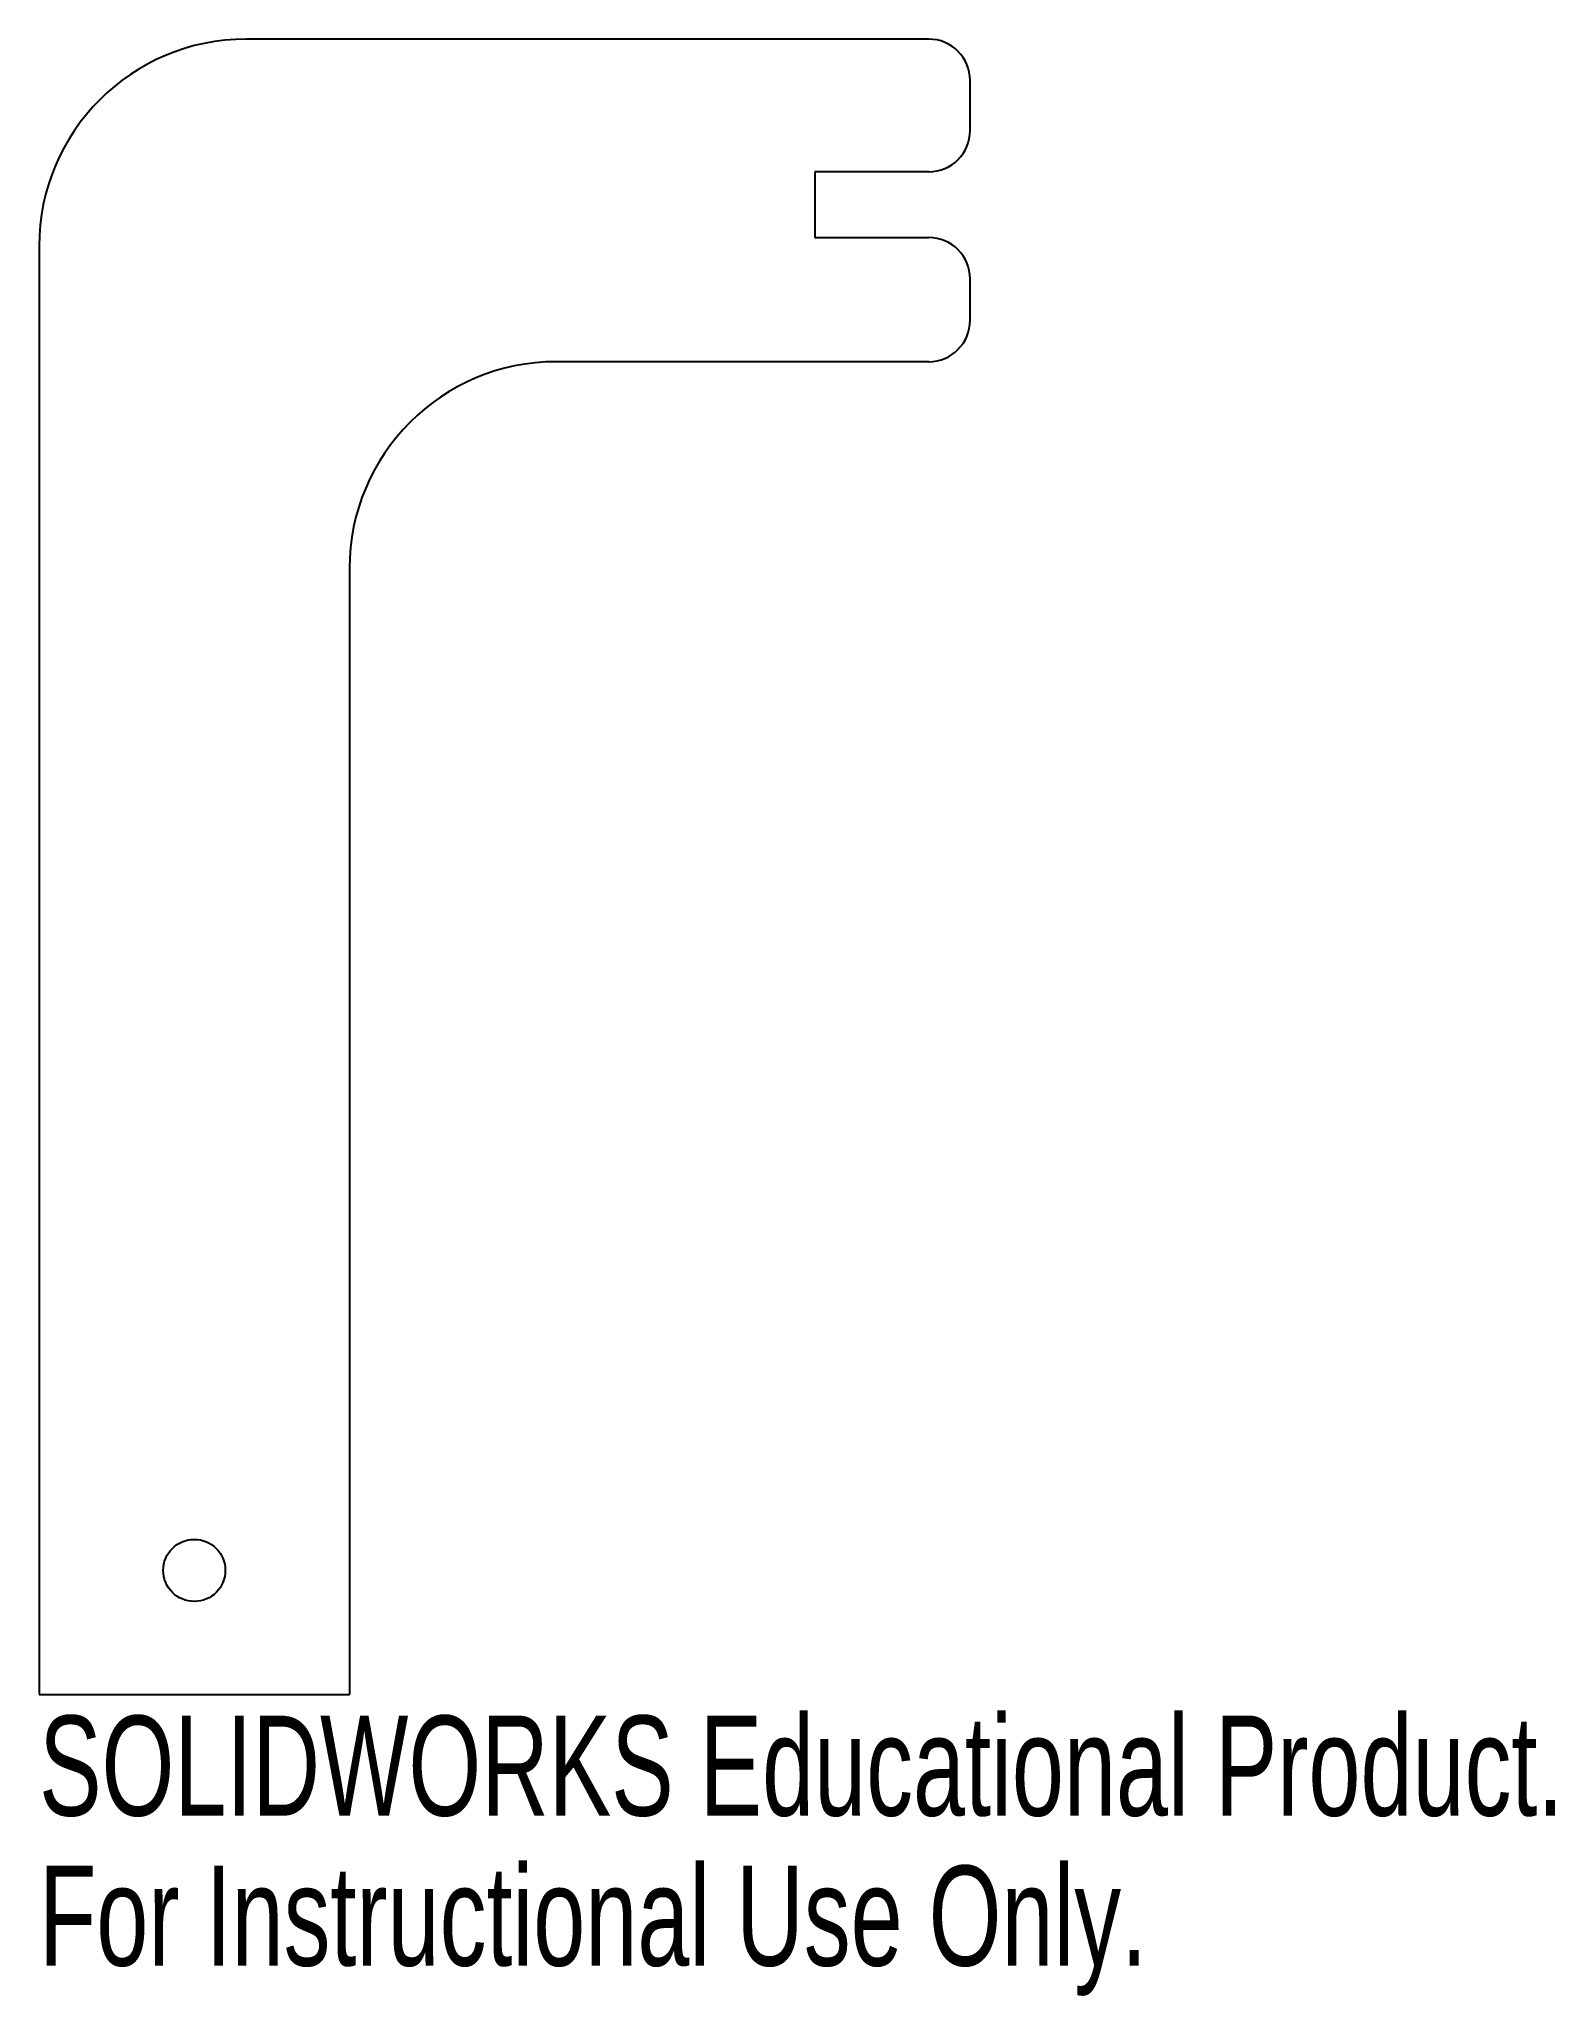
# Model space of a CAD drawing. Header units: millimetres. Extents: x -45 to 28.3, y -94.6 to 0.
import ezdxf

# ---------------------------------------------------------------- set-up
doc = ezdxf.new("R2010")
doc.units = ezdxf.units.MM
doc.styles.add('SLDTEXTSTYLE0', font='TXT', dxfattribs={"width": 0.7})

msp = doc.modelspace()

# ---------------------------------------------------------------- linework, layer by layer
at = {"color": 7, "linetype": 'Continuous', "lineweight": 25}
for p, q in [((-2, 0), (-35, 0)), ((0, -4.412), (0, -2)), ((-7.5, -6.412), (-7.5, -9.588)), ((-2, -6.412), (-7.5, -6.412)), ((-45, -10), (-45, -80)), ((-7.5, -9.588), (-2, -9.588)), ((0, -13.588), (0, -11.588)), ((-2, -15.588), (-20, -15.588)), ((-30, -25.587), (-30, -80)), ((-45, -80), (-30, -80))]:
    msp.add_line(p, q, dxfattribs=at)
msp.add_circle((-37.5, -74), 1.5, dxfattribs=at)
for centre, radius, start, end in [((-35, -10), 10, 90, 180), ((-2, -2), 2, 0, 90), ((-2, -4.412), 2, 270, 0), ((-2, -11.588), 2, 0, 90), ((-2, -13.588), 2, 270, 0), ((-20, -25.587), 10, 90, 180)]:
    msp.add_arc(centre, radius, start, end, dxfattribs=at)

# ---------------------------------------------------------------- texts
at = {"color": 7, "linetype": 'Continuous', "char_height": 4.83362, "attachment_point": 1, "style": 'SLDTEXTSTYLE0'}
for s, insert in [('SOLIDWORKS Educational Product.', (-45, -81.02)), ('For Instructional Use Only.', (-45, -88.27))]:
    msp.add_mtext(s, dxfattribs=dict(at, insert=insert))

doc.saveas('drawing.dxf')
